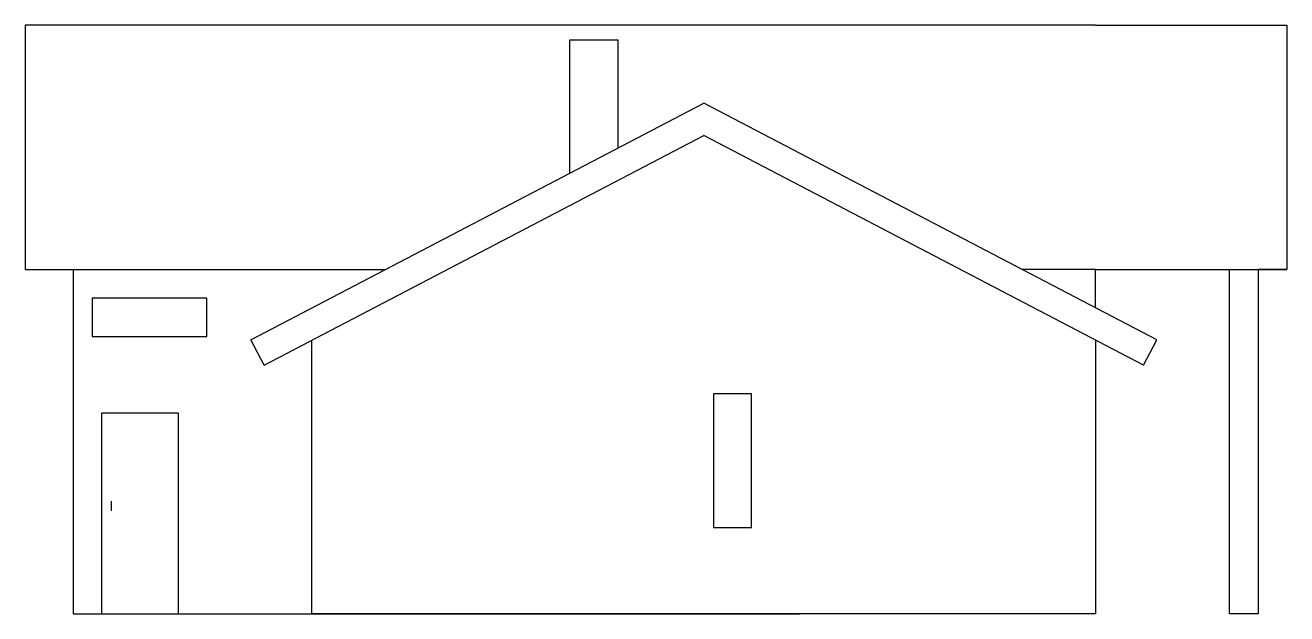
# Model space of a CAD drawing. Header units: millimetres. Extents: x -19900 to 40400, y -12000 to 32304.
# Drawn here: x -19900 to -6700, y 24 to 6177 of the extents above; entities that cross this region are included whole.
import ezdxf

# ---------------------------------------------------------------- set-up
doc = ezdxf.new("R2010")
doc.units = ezdxf.units.MM
doc.layers.get('0').update_dxf_attribs({"lineweight": 25, "true_color": 0xffffff})

msp = doc.modelspace()

# ---------------------------------------------------------------- linework, layer by layer
for p, q in [((-8700, 6176), (-19900, 6176)), ((-19900, 6176), (-19900, 3623)), ((-8700, 6176), (-6700, 6176)), ((-6700, 6176), (-6700, 3623)), ((-14200, 4631), (-14200, 6024)), ((-14200, 6024), (-13700, 6024)), ((-13700, 6024), (-13700, 4900)), ((-17539, 2889), (-12800, 5362)), ((-8061, 2889), (-12800, 5362)), ((-17400, 2624), (-12800, 5024)), ((-8200, 2624), (-12800, 5024)), ((-19900, 3623), (-19400, 3623)), ((-19400, 3623), (-19400, 24)), ((-19400, 3623), (-16132, 3623)), ((-8700, 3623), (-9468, 3623)), ((-8700, 3223), (-8700, 3623)), ((-8700, 3623), (-6700, 3623)), ((-7300, 24), (-7300, 3623)), ((-6700, 3623), (-7000, 3623)), ((-7000, 3623), (-7000, 24)), ((-18000, 3323), (-19200, 3323)), ((-19200, 3323), (-19200, 2923)), ((-18000, 2923), (-18000, 3323)), ((-19200, 2923), (-18000, 2923)), ((-17400, 2624), (-17539, 2889)), ((-16900, 24), (-16900, 2884)), ((-8700, 2884), (-8700, 24)), ((-8200, 2624), (-8061, 2889)), ((-12300, 2324), (-12700, 2324)), ((-12700, 2324), (-12700, 924)), ((-12300, 924), (-12300, 2324)), ((-19100, 24), (-19100, 2124)), ((-19100, 2124), (-18300, 2124)), ((-18300, 2124), (-18300, 24)), ((-19000, 1200), (-19000, 1100)), ((-12700, 924), (-12300, 924)), ((-19400, 24), (-16900, 24)), ((-19400, 24), (-19200, 24)), ((-19400, 24), (-19100, 24)), ((-19400, 24), (-14200, 24)), ((-8700, 24), (-16900, 24)), ((-16900, 24), (-15350, 24)), ((-16900, 24), (-12700, 24)), ((-16900, 24), (-12700, 24)), ((-12700, 24), (-11800, 24)), ((-7000, 24), (-7300, 24))]:
    msp.add_line(p, q)

doc.saveas('drawing.dxf')
